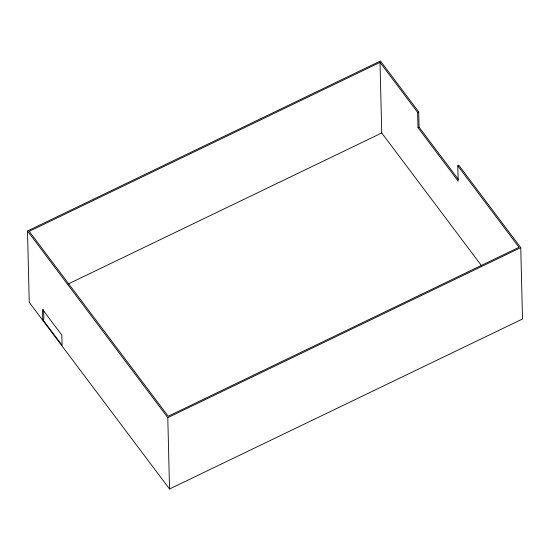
<?xml version="1.0" encoding="UTF-8"?>
<svg xmlns="http://www.w3.org/2000/svg" width="550" height="550" viewBox="0 0 550 550"><rect width="100%" height="100%" fill="white"/><g stroke="black" fill="none" stroke-linecap="round" stroke-linejoin="round"><path stroke-width="0.82" d="M457.793 165.846L519.028 247.301L168.231 416.261L29.233 231.337L380.022 62.377L417.622 112.399L417.993 127.689L458.171 181.136L457.793 165.846L458.879 165.323L520.754 247.637L522.5 318.993L169.537 488.998L29.246 302.363L27.5 231.007L380.462 61.002L418.708 111.877L419.079 127.167L458.226 179.245M417.622 112.399L418.708 111.877M68.042 284.068L381.748 132.976L380.022 62.377M417.993 127.689L419.079 127.167M42.763 319.605L42.508 309.409L61.847 335.136L62.095 345.331L42.763 319.605L43.849 319.082L43.615 309.739M169.537 488.998L167.791 417.643L520.754 247.637M381.748 132.976L481.621 265.843M27.5 231.007L167.791 417.643"/></g></svg>
